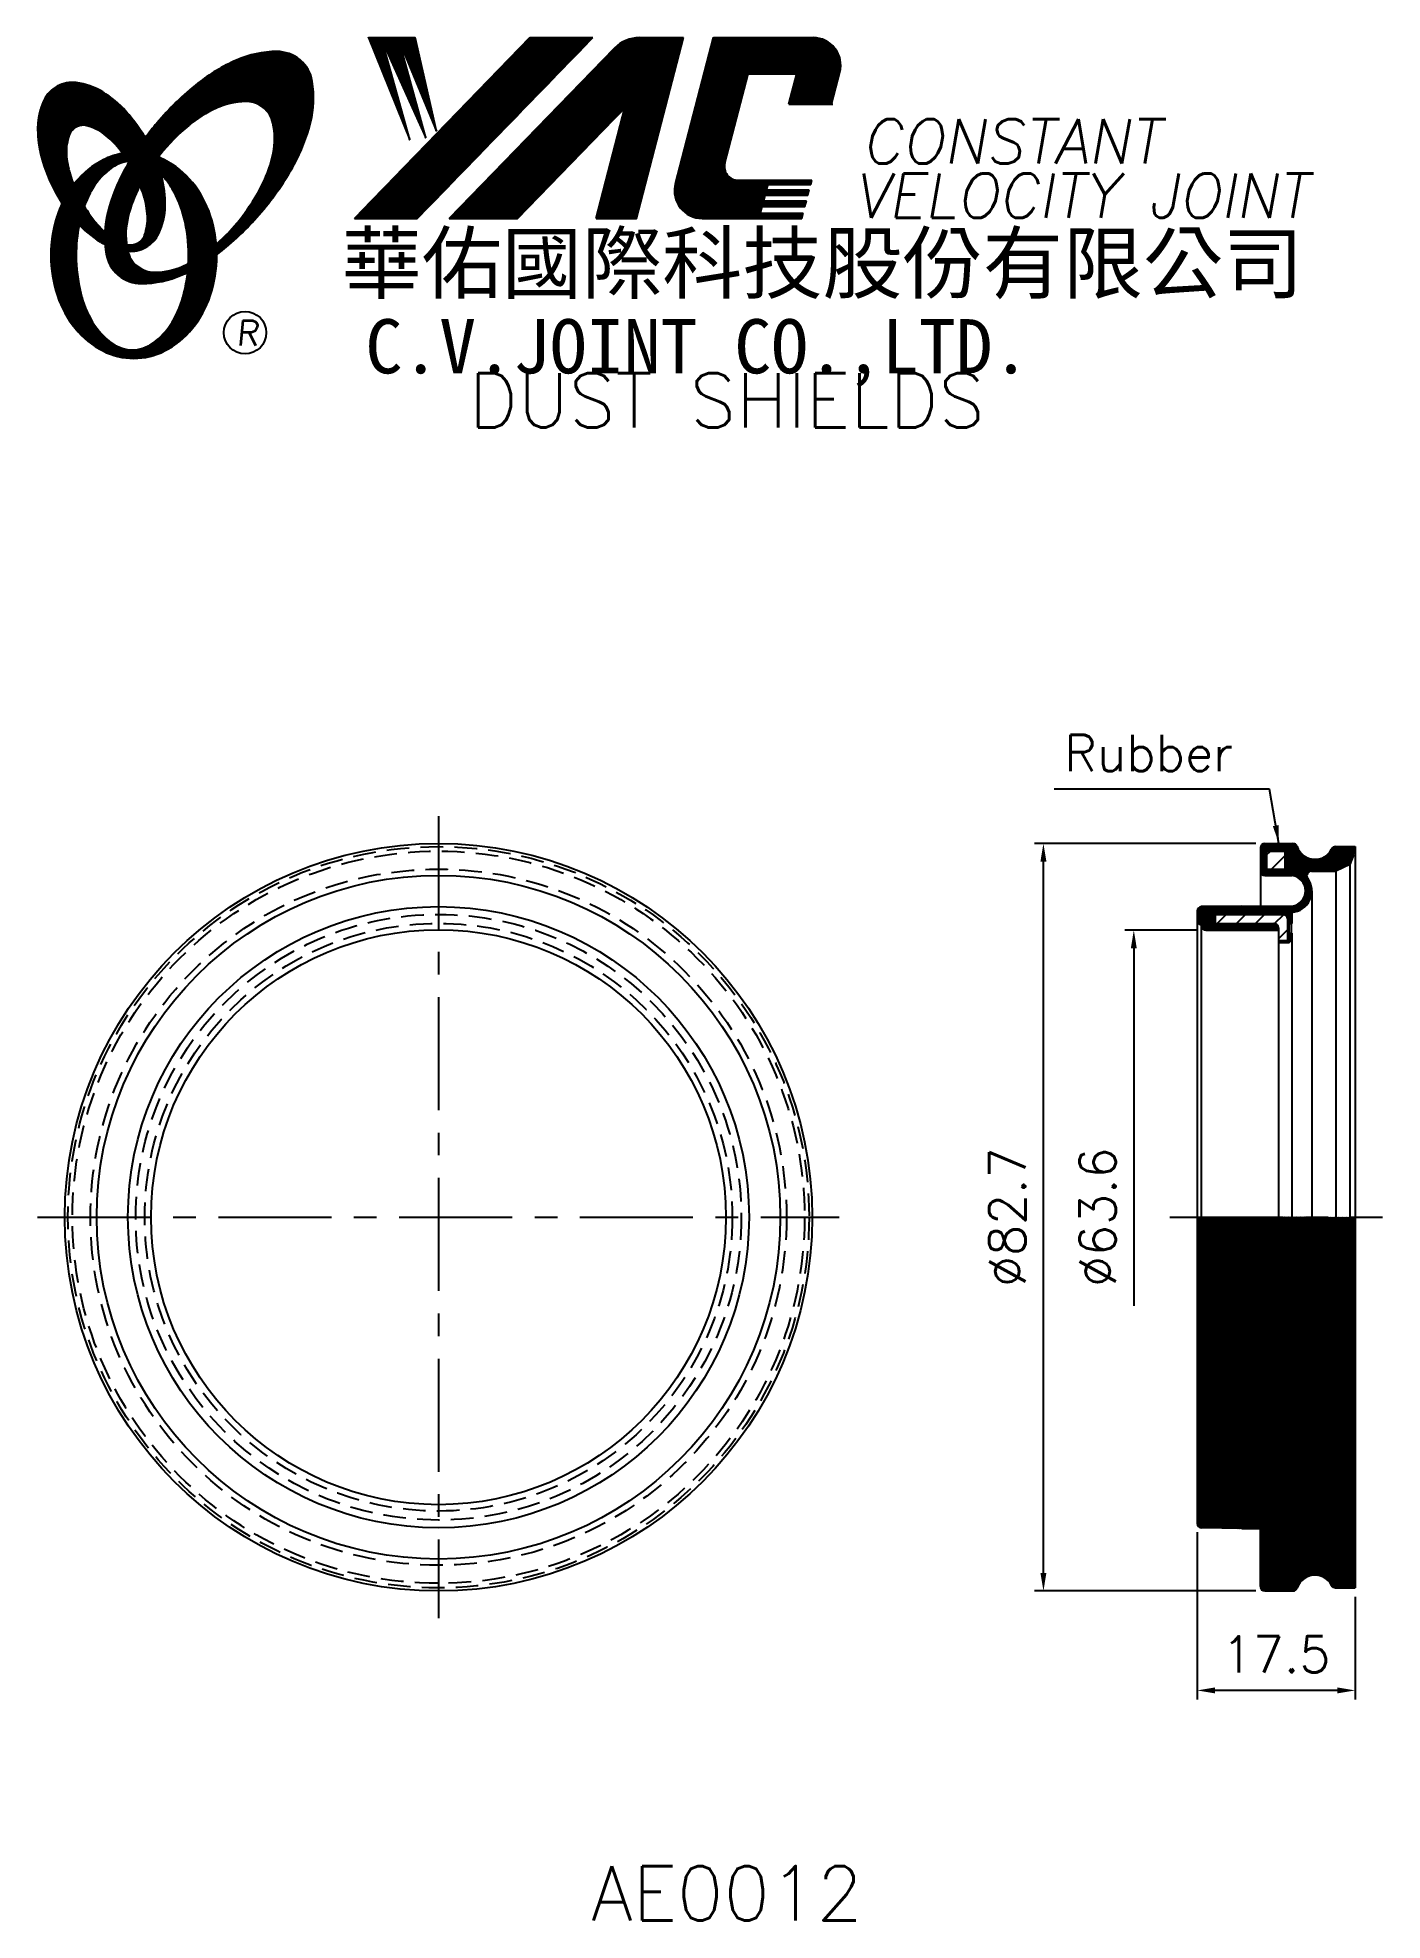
# Model space of a CAD drawing. Extents: x 632 to 781, y 343 to 552.
import ezdxf
from ezdxf.enums import TextEntityAlignment as Align

# ---------------------------------------------------------------- set-up
doc = ezdxf.new("R2010")
doc.units = 0
doc.header["$LTSCALE"] = 10
doc.header["$MEASUREMENT"] = 0
doc.linetypes.add('CENTER', pattern=[2, 1.25, -0.25, 0.25, -0.25])
doc.linetypes.add('HIDDEN', pattern=[0.375, 0.25, -0.125])
doc.layers.get('0').update_dxf_attribs({"linetype": 'CONTINUOUS'})
doc.layers.get('DEFPOINTS').update_dxf_attribs({"linetype": 'CONTINUOUS'})
doc.layers.add('4', color=7, linetype='CONTINUOUS')
doc.styles.add('CHINA', font='KAIU.TTF')
doc.styles.add('ITALICC', font='simplex.shx')
doc.dimstyles.new('STANDARD$0', dxfattribs={"dimtxt": 4, "dimasz": 2, "dimexe": 1, "dimexo": 1, "dimgap": 2, "dimtad": 1, "dimdec": 4, "dimzin": 10, "dimtxsty": 'ITALICC', "dimcen": 2, "dimclrd": 5, "dimclre": 5, "dimclrt": 18, "dimaunit": 1, "dimazin": 3, "dimtp": 0.1, "dimtfac": 0.7, "dimtdec": 4, "dimtmove": 0, "dimatfit": 3, "dimtolj": 1, "dimtzin": 10})
doc.dimstyles.new('STANDARD$7', dxfattribs={"dimtxt": 4, "dimasz": 2, "dimexe": 1, "dimexo": 1, "dimgap": 2, "dimtad": 1, "dimdec": 4, "dimzin": 10, "dimtxsty": 'ITALICC', "dimcen": -2, "dimclrd": 5, "dimclre": 5, "dimclrt": 18, "dimaunit": 1, "dimazin": 3, "dimtp": 2, "dimtfac": 0.75, "dimtdec": 4, "dimtmove": 0, "dimatfit": 3, "dimtolj": 1, "dimtzin": 10})
pattern_1 = [(135, (544.77759, 343.53085), (-0.044194174, -0.044194174), [])]
pattern_2 = [(45, (701.413783, 307.878774), (-0.00727476112, 0.00727476112), [])]
pattern_3 = [(45, (532.823237, 344.183184), (-0.00883883476, 0.00883883476), [])]

# ---------------------------------------------------------------- blocks, each defined once
blk = doc.blocks.new('*D4')
at = {"color": 5, "linetype": 'BYBLOCK'}
for p, q in [((760.14, 452.87), (752.14, 452.87)), ((753.14, 450.87), (753.14, 411.31))]:
    blk.add_line(p, q, dxfattribs=at)
blk.add_solid([(752.81, 450.87), (753.47, 450.87), (753.14, 452.87)], dxfattribs=at)
at = {"layer": 'DEFPOINTS', "color": 0, "linetype": 'BYBLOCK'}
for p in [(753.14, 452.87), (761.14, 452.87), (760.14, 389.37)]:
    blk.add_point(p, dxfattribs=at)
at = {"color": 18, "linetype": 'BYBLOCK', "insert": (749.14, 421.12), "char_height": 4, "attachment_point": 5, "rotation": 90, "style": 'ITALICC'}
blk.add_mtext('\\A1;∅63.6', dxfattribs=at)
blk = doc.blocks.new('*D5')
at = {"color": 5, "linetype": 'BYBLOCK'}
for p, q in [((766.64, 462.47), (742.14, 462.47)), ((743.14, 381.77), (743.14, 460.47)), ((766.64, 379.77), (742.14, 379.77))]:
    blk.add_line(p, q, dxfattribs=at)
for points in [[(742.81, 460.47), (743.47, 460.47), (743.14, 462.47)], [(742.81, 381.77), (743.47, 381.77), (743.14, 379.77)]]:
    blk.add_solid(points, dxfattribs=at)
at = {"layer": 'DEFPOINTS', "color": 0, "linetype": 'BYBLOCK'}
for p in [(743.14, 462.47), (767.64, 462.47), (767.64, 379.77)]:
    blk.add_point(p, dxfattribs=at)
at = {"color": 18, "linetype": 'BYBLOCK', "insert": (739.14, 421.12), "char_height": 4, "attachment_point": 5, "rotation": 90, "style": 'ITALICC'}
blk.add_mtext('\\A1;∅82.7', dxfattribs=at)
blk = doc.blocks.new('*D6')
at = {"color": 5, "linetype": 'BYBLOCK'}
for p, q in [((760.14, 386.26), (760.14, 367.77)), ((777.64, 379.12), (777.64, 367.77)), ((775.64, 368.77), (762.14, 368.77))]:
    blk.add_line(p, q, dxfattribs=at)
for points in [[(762.14, 369.1), (762.14, 368.44), (760.14, 368.77)], [(775.64, 369.1), (775.64, 368.44), (777.64, 368.77)]]:
    blk.add_solid(points, dxfattribs=at)
at = {"layer": 'DEFPOINTS', "color": 0, "linetype": 'BYBLOCK'}
for p in [(760.14, 387.26), (777.64, 380.12), (760.14, 368.77)]:
    blk.add_point(p, dxfattribs=at)
at = {"color": 18, "linetype": 'BYBLOCK', "insert": (768.89, 372.77), "char_height": 4, "attachment_point": 5, "style": 'ITALICC'}
blk.add_mtext('\\A1;17.5', dxfattribs=at)

msp = doc.modelspace()

# ---------------------------------------------------------------- hatches: boundary and pattern name
at = {"layer": '4', "linetype": 'CONTINUOUS'}
h = msp.add_hatch(dxfattribs=at)
h.set_pattern_fill('ANSI31', color=5, scale=0.082305, style=0)
h.set_pattern_definition([(45, (532.823237, 344.183184), (-0.00727476112, 0.00727476112), [])])
h.paths.add_polyline_path([(654.85871, 544.55169, -0.172879177), (656.80018, 543.89312, -0.172879177), (657.88748, 542.15507, -0.104527385), (657.91525, 538.82688, -0.065680101), (656.74572, 535.42492, -0.051823203), (654.30531, 531.58253, -0.044272532), (651.63034, 528.7562, -0.020203161), (651.68392, 527.61828, 0.006517006), (652.08847, 527.93036, 0.049863361), (656.64189, 532.34342, 0.049863361), (660.23153, 537.57058, 0.063682799), (662.05257, 542.19793, 0.103597411), (662.24187, 546.7819, 0.177892575), (660.89327, 549.15218, 0.177892575), (658.33087, 550.08551, 0.103597411), (653.84308, 549.13246, 0.063682799), (649.58533, 546.56339, 0.049863361), (645.03191, 542.15033, 0.016070017), (643.76121, 540.54401, -0.007061632), (644.00849, 540.10698, -0.031648676), (644.96108, 538.07041, -0.008069351), (645.39298, 538.63472, -0.051823203), (648.57136, 541.89317, -0.065680101), (651.61329, 543.81353, -0.104527385)])
h.paths.add_polyline_path([(641.78304, 531.39037, -0.065680101), (642.95257, 534.79233, -0.006063428), (643.19651, 535.26734, 0.027613469), (642.46967, 536.85541, 0.017011252), (641.93625, 537.79039, 0.007829282), (641.44227, 536.92316, 0.063682799), (639.62123, 532.29581, 0.103597411), (639.43193, 527.71184, 0.177892575), (640.78054, 525.34157, 0.177892575), (643.34293, 524.40824, 0.103597411), (647.83073, 525.36128, 0.008811776), (648.45769, 525.65136, 0.013922709), (648.53502, 526.62117, -0.009086703), (648.085, 526.40372, -0.104527385), (644.83958, 525.66556, -0.172879177), (642.89811, 526.32413, -0.172879177), (641.81082, 528.06218, -0.104527385)])
h = msp.add_hatch(dxfattribs=at)
h.set_pattern_fill('ANSI31', color=5, scale=0.1, style=0)
h.set_pattern_definition(pattern_3)
h.paths.add_polyline_path([(693.28194, 551.61417), (686.32464, 551.61417), (666.90803, 531.61041), (673.86534, 531.61041)])
h.paths.add_polyline_path([(696.82883, 543.8486), (693.64846, 531.61041), (698.12945, 531.61041), (703.32788, 551.61417), (698.43115, 551.61417, 0.202785967), (695.69708, 550.45775), (677.40295, 531.61041), (684.94986, 531.61041)])
h.paths.add_polyline_path([(710.45594, 547.61575), (715.84966, 547.61575), (714.98064, 544.27173), (719.69746, 544.27173), (720.61418, 547.7993, 0.490800957), (717.66398, 551.61417), (706.62966, 551.61417), (702.42261, 535.42528, 0.490800957), (705.37281, 531.61041), (716.40713, 531.61041), (716.56157, 532.20472), (711.84475, 532.20472), (712.03812, 532.9488), (716.75494, 532.9488), (716.9135, 533.55894), (712.19668, 533.55894), (712.35792, 534.17941), (717.07474, 534.17941), (717.23092, 534.7804), (712.5141, 534.7804), (712.6709, 535.38378), (717.38772, 535.38378), (717.50446, 535.83297), (709.36471, 535.83297, -0.490800957), (707.88961, 537.74041)])
h = msp.add_hatch(dxfattribs=at)
h.set_pattern_fill('ANSI31', color=1, scale=0.1, style=0)
h.set_pattern_definition(pattern_3)
h.paths.add_polyline_path([(673.64001, 551.61417), (668.46268, 551.61417), (673.03344, 540.31043), (669.96751, 551.26841), (674.80224, 540.54609), (671.85423, 551.26841), (675.98145, 541.25305)])
h = msp.add_hatch(dxfattribs=at)
h.set_pattern_fill('ANSI31', color=3, scale=0.082305, style=0)
h.set_pattern_definition(pattern_2)
h.paths.add_polyline_path([(639.0622, 545.60252, 0.106488277), (636.12033, 546.6411, 0.158297415), (634.03013, 546.24605, 0.158297415), (632.57079, 544.69836, 0.106488277), (631.85998, 541.6606, 0.071723199), (632.27803, 538.34764, 0.058080454), (633.82301, 534.53225, 0.058080454), (636.20406, 531.17446, 0.071723199), (638.7693, 529.03671, 0.020895977), (639.30948, 528.73472, -0.030777155), (639.29358, 530.11094, -0.042059526), (638.19722, 531.2737, -0.04691039), (636.57806, 533.75485, -0.04691039), (635.44978, 536.49434, -0.060581117), (635.04768, 538.7564, -0.10187153), (635.3593, 540.8446, -0.185892489), (636.13939, 541.73625, -0.185892489), (637.31603, 541.87437, -0.10187153), (639.21368, 540.94883, -0.060581117), (640.85051, 539.33656, -0.04691039), (642.46967, 536.85541, -0.04691039), (643.59795, 534.11593, -0.060581117), (644.00006, 531.85386, -0.10187153), (643.68843, 529.76566, -0.185892489), (642.90835, 528.87401, -0.185892489), (641.7317, 528.73589, -0.002013383), (641.6909, 528.74652, 0.021593804), (641.81082, 528.06218, 0.006477741), (641.82882, 527.98514, 0.14950097), (643.80138, 528.39318, 0.158297415), (645.26071, 529.94087, 0.106488277), (645.97152, 532.97864, 0.071723199), (645.55348, 536.29159, 0.058080454), (644.00849, 540.10698, 0.058080454), (641.62744, 543.46477, 0.071723199)])
h = msp.add_hatch(dxfattribs=at)
h.set_pattern_fill('ANSI31', color=1, scale=0.082305, style=0)
h.set_pattern_definition(pattern_2)
h.paths.add_polyline_path([(640.15583, 537.27907, -0.120168026), (641.84762, 537.93246, 0.016865385), (641.24786, 538.8152, 0.076648372), (639.09163, 538.09629, 0.104809576), (636.00718, 535.58319, 0.005838257), (635.84024, 535.37099, 0.028089978), (636.57806, 533.75485, 0.014237292), (637.02018, 532.9698, -0.045767751), (637.94537, 534.90665, -0.106890197)])
h.paths.add_polyline_path([(636.12446, 527.52446, -0.048711043), (636.45456, 530.90479, -0.007865741), (636.20406, 531.17446, -0.037695478), (634.56818, 533.29322, 0.03042545), (634.04286, 531.98925, 0.080710289), (633.31742, 527.52446, 0.080710289), (634.04286, 523.05966, 0.089265679), (636.00718, 519.46573, 0.104809576), (639.09163, 516.95263, 0.11926607), (642.50083, 516.12769, 0.11926607), (645.91002, 516.95263, 0.104809576), (648.99447, 519.46573, 0.089265679), (650.9588, 523.05966, 0.080710289), (651.68423, 527.52446, 0.080710289), (650.9588, 531.98925, 0.089265679), (648.99447, 535.58319, 0.104809576), (645.91002, 538.09629, 0.025513357), (645.21678, 538.40904, 0.004818181), (644.96108, 538.07041, -0.023722145), (645.50229, 536.47366, -0.065307489), (646.73748, 534.90665, -0.073950765), (648.04993, 531.70892, -0.060532391), (648.55838, 527.52446, -0.060532391), (648.04993, 523.33999, -0.073950765), (646.73748, 520.14226, -0.106890197), (644.52701, 517.76984, -0.153118262), (642.34142, 517.08446, -0.153118262), (640.15583, 517.76984, -0.106890197), (637.94537, 520.14226, -0.073950765), (636.63291, 523.33999, -0.060532391)])
h = msp.add_hatch(dxfattribs=at)
h.set_pattern_fill('ANSI31', color=5, scale=0.5, angle=90, style=0)
h.set_pattern_definition(pattern_1)
h.paths.add_polyline_path([(772.79729, 459.42008), (775.51027, 459.42008), (777.02499, 460.14075), (777.48615, 461.29264), (777.63901, 462.12008), (775.469, 462.12008, 0.281859561), (775.02364, 461.84735, -0.664448577), (771.22204, 462.12919, 0.322239602), (770.74803, 462.47008), (767.63901, 462.47008, 0.414213562), (767.13901, 461.97008), (767.13901, 459.42008, 0.414213562), (767.63901, 458.92008), (770.63901, 458.92008, -0.888888889), (770.63901, 455.54508), (765.09776, 455.54508), (760.63145, 455.47752, 0.409790862), (760.13901, 454.97758), (760.13901, 453.97008, 0.414213562), (760.63901, 453.47008), (760.63901, 453.37008, 0.414213562), (761.13901, 452.87008), (769.13901, 452.87008), (769.13901, 453.12008, 0.414213562), (768.63901, 453.62008), (762.13901, 453.62008), (762.13901, 454.62008), (769.63901, 454.62008, -0.414213562), (770.13901, 454.12008), (770.13901, 451.72008), (769.13901, 451.72008), (769.13901, 451.52008), (770.33901, 451.52008), (770.63901, 451.82008), (770.63901, 452.53469), (770.3079, 452.53469), (770.3079, 453.62008), (770.63901, 453.62008), (770.63901, 454.84164, 0.582201214), (772.39072, 458.62905, -0.610373229)])
h.paths.add_polyline_path([(769.83901, 459.62008), (767.83901, 459.62008), (767.83901, 461.62008), (769.83901, 461.62008)], flags=16)
h = msp.add_hatch(dxfattribs=at)
h.set_pattern_fill('ANSI31', color=5, scale=12, style=0)
h.set_pattern_definition([(45, (533.507, 339.3117), (-1.06066, 1.06066), [])])
h.paths.add_polyline_path([(768.63901, 453.62008, -0.414213562), (769.13901, 453.12008), (769.13901, 451.72008), (770.13901, 451.72008), (770.13901, 454.12008, 0.414213562), (769.63901, 454.62008), (762.13901, 454.62008), (762.13901, 453.62008)])
h.paths.add_polyline_path([(769.83901, 459.62008), (769.83901, 461.62008), (767.83901, 461.62008), (767.83901, 459.62008)])
h = msp.add_hatch(dxfattribs=at)
h.set_pattern_fill('ANSI31', color=5, scale=0.5, angle=90, style=0)
h.set_pattern_definition(pattern_1)
h.paths.add_polyline_path([(777.63901, 421.12008), (775.13901, 421.12008), (775.13901, 380.24444, 0.182175747), (775.469, 380.12008), (777.63901, 380.12008)])
h.paths.add_polyline_path([(775.13901, 421.12008), (771.13901, 421.12008), (771.13901, 379.95841, 0.087505283), (771.22204, 380.11096, -0.664448577), (775.02364, 380.3928, 0.094815243), (775.13901, 380.24444)])
h.paths.add_polyline_path([(771.13901, 421.12008), (767.13901, 421.12008), (767.13901, 380.27008, 0.414213562), (767.63901, 379.77008), (770.74803, 379.77008, 0.228296879), (771.13901, 379.95841)])
h.paths.add_polyline_path([(767.13901, 421.12008), (760.13901, 421.12008), (760.13901, 387.26257, 0.409790862), (760.63145, 386.76263), (765.09776, 386.69508), (767.13901, 386.69508)])

# ---------------------------------------------------------------- linework, layer by layer
at = {"layer": '4', "color": 5, "linetype": 'CONTINUOUS'}
for p, q in [((666.90803, 531.61041), (686.32464, 551.61417)), ((673.86534, 531.61041), (693.28194, 551.61417)), ((677.40295, 531.61041), (695.69708, 550.45775)), ((686.32464, 551.61417), (693.28194, 551.61417)), ((698.12945, 531.61041), (703.32788, 551.61417)), ((698.43115, 551.61417), (703.32788, 551.61417)), ((702.42261, 535.42528), (706.62966, 551.61417)), ((706.62966, 551.61417), (717.66398, 551.61417)), ((719.69746, 544.27173), (720.61418, 547.7993)), ((707.88961, 537.74041), (710.45594, 547.61575)), ((710.45594, 547.61575), (715.84966, 547.61575)), ((714.98064, 544.27173), (715.84966, 547.61575)), ((684.94986, 531.61041), (696.82883, 543.8486)), ((693.64846, 531.61041), (696.82883, 543.8486)), ((714.98064, 544.27173), (719.84789, 544.27173)), ((709.36471, 535.83297), (717.50446, 535.83297)), ((712.5141, 534.7804), (712.6709, 535.38378)), ((712.6709, 535.38378), (717.38772, 535.38378)), ((717.38772, 535.38378), (717.50446, 535.83297)), ((712.19668, 533.55894), (712.35792, 534.17941)), ((712.19668, 533.55894), (716.9135, 533.55894)), ((712.35792, 534.17941), (717.07474, 534.17941)), ((712.5141, 534.7804), (717.23092, 534.7804)), ((716.75494, 532.9488), (716.9135, 533.55894)), ((717.07474, 534.17941), (717.23092, 534.7804)), ((666.90803, 531.61041), (673.86534, 531.61041)), ((677.40295, 531.61041), (684.94986, 531.61041)), ((693.64846, 531.61041), (698.12945, 531.61041)), ((705.37281, 531.61041), (716.40713, 531.61041)), ((711.84475, 532.20472), (712.03812, 532.9488)), ((711.84475, 532.20472), (716.56157, 532.20472)), ((712.03812, 532.9488), (716.75494, 532.9488)), ((716.40713, 531.61041), (716.56157, 532.20472))]:
    msp.add_line(p, q, dxfattribs=at)
at = {"layer": '4', "color": 1, "linetype": 'CONTINUOUS'}
for p, q in [((668.46268, 551.61417), (673.03344, 540.31043)), ((668.46268, 551.61417), (673.64001, 551.61417)), ((669.96751, 551.26841), (674.80224, 540.54609)), ((673.03344, 540.31043), (669.96751, 551.26841)), ((671.85423, 551.26841), (675.98145, 541.25305)), ((674.80224, 540.54609), (671.85423, 551.26841)), ((675.98145, 541.25305), (673.64001, 551.61417))]:
    msp.add_line(p, q, dxfattribs=at)
at = {"layer": '4', "color": 5, "linetype": 'CENTER'}
for p, q in [((676.20815, 465.47008), (676.20815, 376.77008)), ((631.85815, 421.12008), (720.55815, 421.12008)), ((757.13901, 421.12008), (780.63901, 421.12008))]:
    msp.add_line(p, q, dxfattribs=at)
at = {"layer": '4', "color": 7, "linetype": 'CONTINUOUS'}
for p, q in [((767.63901, 462.47008), (770.74803, 462.47008)), ((767.13901, 461.97008), (767.13901, 455.54508)), ((767.83901, 461.62008), (767.83901, 459.62008)), ((767.83901, 461.62008), (769.83901, 461.62008)), ((769.83901, 461.62008), (769.83901, 459.62008)), ((775.469, 462.12008), (777.63901, 462.12008)), ((777.48615, 461.29264), (777.02499, 460.14075)), ((777.63901, 462.12008), (777.48615, 461.29264)), ((777.63901, 462.12008), (777.63901, 380.12008)), ((767.63901, 458.92008), (770.63901, 458.92008)), ((767.83901, 459.62008), (769.83901, 459.62008)), ((772.79729, 459.42008), (775.51027, 459.42008)), ((777.02499, 460.14075), (775.51027, 459.42008)), ((775.51027, 459.42008), (775.51027, 421.12008)), ((777.02499, 460.14075), (777.02499, 421.12008)), ((772.83901, 457.23258), (772.83901, 421.12008)), ((760.13901, 454.97758), (760.13901, 453.97008)), ((765.09776, 455.54508), (760.63145, 455.47752)), ((762.13901, 454.62008), (769.63901, 454.62008)), ((762.13901, 454.62008), (762.13901, 453.62008)), ((765.09776, 455.54508), (770.63901, 455.54508)), ((770.13901, 454.12008), (770.13901, 451.72008)), ((770.63901, 454.84164), (770.63901, 453.62008)), ((760.13901, 453.97008), (760.13901, 387.26257)), ((760.63901, 453.47008), (760.63901, 453.37008)), ((760.63901, 421.12008), (760.63901, 453.37008)), ((761.13901, 452.87008), (769.13901, 452.87008)), ((762.13901, 453.62008), (768.63901, 453.62008)), ((769.13901, 453.12008), (769.13901, 451.52008)), ((770.3079, 453.62008), (770.3079, 452.53469)), ((770.3079, 453.62008), (770.63901, 453.62008)), ((770.3079, 452.53469), (770.63901, 452.53469)), ((770.55373, 453.62008), (770.55373, 452.53469)), ((770.63901, 452.53469), (770.63901, 451.82008)), ((769.13901, 451.72008), (770.13901, 451.72008)), ((769.13901, 451.52008), (769.13901, 421.12008)), ((769.13901, 451.52008), (770.33901, 451.52008)), ((770.33901, 451.52008), (770.63901, 451.82008)), ((770.63901, 451.82008), (770.63901, 421.12008)), ((767.13901, 380.27008), (767.13901, 421.12008)), ((771.13901, 379.95841), (771.13901, 421.12008)), ((775.13901, 380.24444), (775.13901, 421.12008)), ((765.09776, 386.69508), (760.63145, 386.76263)), ((765.09776, 386.69508), (767.13901, 386.69508)), ((767.63901, 379.77008), (770.74803, 379.77008)), ((775.469, 380.12008), (777.63901, 380.12008))]:
    msp.add_line(p, q, dxfattribs=at)
at = {"layer": '4', "color": 5, "linetype": 'CONTINUOUS'}
for points in [[(651.68392, 527.61828, 0.006517006), (652.08847, 527.93036, 0.049863361), (656.64189, 532.34342, 0.049863361), (660.23153, 537.57058, 0.063682799), (662.05257, 542.19793, 0.103597411), (662.24187, 546.7819, 0.177892575), (660.89327, 549.15218, 0.177892575), (658.33087, 550.08551, 0.103597411), (653.84308, 549.13246, 0.063682799), (649.58533, 546.56339, 0.049863361), (645.03191, 542.15033, 0.016070017), (643.76121, 540.54401)], [(651.63034, 528.7562, 0.044272532), (654.30531, 531.58253, 0.051823203), (656.74572, 535.42492, 0.065680101), (657.91525, 538.82688, 0.104527385), (657.88748, 542.15507, 0.172879177), (656.80018, 543.89312, 0.172879177), (654.85871, 544.55169, 0.104527385), (651.61329, 543.81353, 0.065680101), (648.57136, 541.89317, 0.051823203), (645.39298, 538.63472, 0.008069351), (644.96108, 538.07041)], [(641.93625, 537.79039, 0.007829282), (641.44227, 536.92316, 0.063682799), (639.62123, 532.29581, 0.103597411), (639.43193, 527.71184, 0.177892575), (640.78054, 525.34157, 0.177892575), (643.34293, 524.40824, 0.103597411), (647.83073, 525.36128, 0.008811776), (648.45769, 525.65136, 0.008811776)], [(643.19651, 535.26734, 0.006063428), (642.95257, 534.79233, 0.065680101), (641.78304, 531.39037, 0.104527385), (641.81082, 528.06218, 0.172879177), (642.89811, 526.32413, 0.172879177), (644.83958, 525.66556, 0.104527385), (648.085, 526.40372, 0.009086703), (648.53502, 526.62117, 0.009086703)]]:
    msp.add_lwpolyline(points, format="xyb", dxfattribs=at)
at = {"layer": '4', "color": 3, "linetype": 'CONTINUOUS'}
for points in [[(641.82882, 527.98514, 0.14950097), (643.80138, 528.39318, 0.158297415), (645.26071, 529.94087, 0.106488277), (645.97152, 532.97864, 0.071723199), (645.55348, 536.29159, 0.058080454), (644.00849, 540.10698, 0.058080454), (641.62744, 543.46477, 0.071723199), (639.0622, 545.60252, 0.106488277), (636.12033, 546.6411, 0.158297415), (634.03013, 546.24605, 0.158297415), (632.57079, 544.69836, 0.106488277), (631.85998, 541.6606, 0.071723199), (632.27803, 538.34764, 0.058080454), (633.82301, 534.53225, 0.058080454), (636.20406, 531.17446, 0.071723199), (638.7693, 529.03671, 0.020895977), (639.30948, 528.73472, 0.020895977)], [(641.6909, 528.74652, 0.002013383), (641.7317, 528.73589, 0.185892489), (642.90835, 528.87401, 0.185892489), (643.68843, 529.76566, 0.10187153), (644.00006, 531.85386, 0.060581117), (643.59795, 534.11593, 0.04691039), (642.46967, 536.85541, 0.04691039), (640.85051, 539.33656, 0.060581117), (639.21368, 540.94883, 0.10187153), (637.31603, 541.87437, 0.185892489), (636.13939, 541.73625, 0.185892489), (635.3593, 540.8446, 0.10187153), (635.04768, 538.7564, 0.060581117), (635.44978, 536.49434, 0.04691039), (636.57806, 533.75485, 0.04691039), (638.19722, 531.2737, 0.042059526), (639.29358, 530.11094, 0.042059526)]]:
    msp.add_lwpolyline(points, format="xyb", dxfattribs=at)
at = {"layer": '4', "color": 1, "linetype": 'CONTINUOUS'}
for points in [[(634.56818, 533.29322, 0.03042545), (634.04286, 531.98925, 0.080710289), (633.31742, 527.52446, 0.080710289), (634.04286, 523.05966, 0.089265679), (636.00718, 519.46573, 0.104809576), (639.09163, 516.95263, 0.11926607), (642.50083, 516.12769, 0.11926607), (645.91002, 516.95263, 0.104809576), (648.99447, 519.46573, 0.089265679), (650.9588, 523.05966, 0.080710289), (651.68423, 527.52446, 0.080710289), (650.9588, 531.98925, 0.089265679), (648.99447, 535.58319, 0.104809576), (645.91002, 538.09629, 0.025513357), (645.21678, 538.40904, 0.025513357)], [(641.24786, 538.8152, 0.076648372), (639.09163, 538.09629, 0.104809576), (636.00718, 535.58319, 0.005838257), (635.84024, 535.37099, 0.005838257)], [(641.84762, 537.93246, 0.120168026), (640.15583, 537.27907, 0.106890197), (637.94537, 534.90665, 0.045767751), (637.02018, 532.9698, 0.045767751)], [(636.45456, 530.90479, 0.048711043), (636.12446, 527.52446, 0.060532391), (636.63291, 523.33999, 0.073950765), (637.94537, 520.14226, 0.106890197), (640.15583, 517.76984, 0.153118262), (642.34142, 517.08446, 0.153118262), (644.52701, 517.76984, 0.106890197), (646.73748, 520.14226, 0.073950765), (648.04993, 523.33999, 0.060532391), (648.55838, 527.52446, 0.060532391), (648.04993, 531.70892, 0.073950765), (646.73748, 534.90665, 0.065307489), (645.50229, 536.47366)]]:
    msp.add_lwpolyline(points, format="xyb", dxfattribs=at)
at = {"layer": '4', "color": 5, "linetype": 'CONTINUOUS'}
msp.add_circle((654.80507, 518.97874), 2.35282, dxfattribs=at)
at = {"layer": '4', "color": 7, "linetype": 'CONTINUOUS'}
for radius in [41.35, 37.8185, 34.35745, 31.8]:
    msp.add_circle((676.20815, 421.12008), radius, dxfattribs=at)
at = {"layer": '4', "color": 5, "linetype": 'HIDDEN'}
for radius in [41, 40.5, 38.5, 33.5, 32.50643]:
    msp.add_circle((676.20815, 421.12008), radius, dxfattribs=at)
at = {"layer": '4', "color": 5, "linetype": 'CONTINUOUS'}
for centre, radius, start, end in [((698.43115, 547.80393), 3.81024, 90, 135.8533387), ((717.66398, 548.56598), 3.04819, 345.4326059, 90), ((709.36471, 537.35707), 1.5241, 165.4326059, 270), ((705.37281, 534.6586), 3.04819, 165.4326059, 270)]:
    msp.add_arc(centre, radius, start, end, dxfattribs=at)
at = {"layer": '4', "color": 7, "linetype": 'CONTINUOUS'}
for centre, radius, start, end in [((767.63901, 461.97008), 0.5, 90, 180), ((770.74803, 461.97008), 0.5, 18.5560153, 90), ((773.18206, 462.78714), 2.06751, 198.5560153, 332.9639913), ((775.469, 461.62008), 0.5, 90, 152.9639913), ((767.63901, 459.42008), 0.5, 180, 270), ((770.43979, 457.23258), 1.69922, 276.7329213, 83.2670787), ((770.43979, 457.23258), 2.39922, 274.7630301, 35.5950947), ((772.79729, 458.92008), 0.5, 90, 215.5950947), ((760.63901, 454.97758), 0.5, 90.8665196, 180), ((769.63901, 454.12008), 0.5, 360, 90), ((760.63901, 453.97008), 0.5, 180, 270), ((761.13901, 453.37008), 0.5, 180, 270), ((768.63901, 453.12008), 0.5, 0, 90), ((760.63901, 387.26257), 0.5, 180, 269.1334804), ((773.18206, 379.45301), 2.06751, 27.0360087, 161.4439847), ((767.63901, 380.27008), 0.5, 180, 270), ((770.74803, 380.27008), 0.5, 270, 341.4439847), ((775.469, 380.62008), 0.5, 207.0360087, 270)]:
    msp.add_arc(centre, radius, start, end, dxfattribs=at)
msp.add_point((761.13901, 452.87008), dxfattribs=at)

# ---------------------------------------------------------------- texts
at = {"layer": '4', "color": 5, "linetype": 'CONTINUOUS', "style": 'ITALICC'}
for s, height, oblique, p in [('CONSTANT', 4.9, 10, (723.05684, 537.68087)), ('VELOCITY JOINT', 4.9, 10, (722.17861, 531.68549)), ('R', 2.75625, 5, (653.84638, 517.56913))]:
    msp.add_text(s, height=height, dxfattribs=dict(at, oblique=oblique)).set_placement(p)
at = {"layer": '4', "color": 7, "linetype": 'CONTINUOUS', "style": 'CHINA'}
for s, height, p in [('華佑國際科技股份有限公司', 6.5, (665.49467, 523.42056)), ('C.V.JOINT CO.,LTD.', 6, (668.12331, 514.47434))]:
    msp.add_text(s, height=height, dxfattribs=at).set_placement(p)
at = {"layer": '4', "color": 18, "linetype": 'CONTINUOUS', "style": 'ITALICC'}
for s, p in [('DUST SHIELDS', (708.12603, 508.48152)), ('AE0012', (708.12603, 343.33413))]:
    msp.add_text(s, height=6, dxfattribs=at).set_placement(p, align=Align.CENTER)
at = {"layer": '4', "color": 18, "linetype": 'CONTINUOUS', "insert": (764.13554, 472.47003), "char_height": 4, "attachment_point": 6, "style": 'ITALICC'}
msp.add_mtext('\\A1;Rubber', dxfattribs=at)

# ---------------------------------------------------------------- dimensions: what is measured, and where the dimension line sits
at = {"layer": '4', "color": 7, "linetype": 'CONTINUOUS'}
dim = msp.add_linear_dim(base=(743.13897, 462.47008), p1=(767.63901, 379.77008), p2=(767.63901, 462.47008), angle=90, text='%%C82.7', dimstyle='STANDARD$0', dxfattribs=at)
dim.commit()
dim.dimension.update_dxf_attribs({"geometry": '*D5', "text_midpoint": (739.13897, 421.12008)})
dim = msp.add_linear_dim(base=(753.13898, 452.87008), p1=(760.13901, 389.37008), p2=(761.13901, 452.87008), angle=90, text='%%C63.6', dimstyle='STANDARD$0', override={"dimcen": -2, "dimse1": 1, "dimsd1": 1}, dxfattribs=at)
dim.commit()
dim.dimension.update_dxf_attribs({"geometry": '*D4', "text_midpoint": (749.13898, 421.12008)})
dim = msp.add_linear_dim(base=(760.13901, 368.77004), p1=(777.63901, 380.12008), p2=(760.13901, 387.26257), text='17.5', dimstyle='STANDARD$0', dxfattribs=at)
dim.commit()
dim.dimension.update_dxf_attribs({"geometry": '*D6', "text_midpoint": (768.88901, 372.77004)})

# ---------------------------------------------------------------- leaders
at = {"layer": '4', "color": 5, "linetype": 'CONTINUOUS', "annotation_type": 0, "has_hookline": 1, "hookline_direction": 1, "text_width": 19.80952}
msp.add_leader([(769.19352, 462.47008), (768.13554, 468.47003), (766.13554, 468.47003)], dimstyle='STANDARD$7', dxfattribs=at)

doc.saveas('drawing.dxf')
